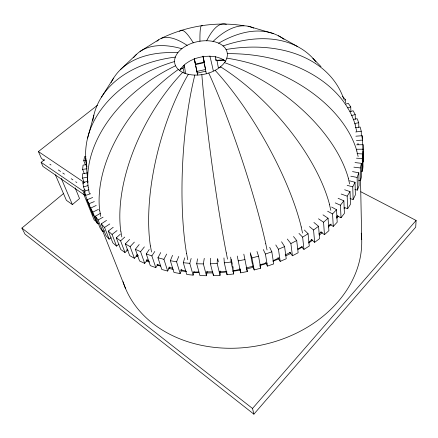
<?xml version="1.0" encoding="UTF-8"?>
<svg xmlns="http://www.w3.org/2000/svg" width="438" height="438" viewBox="0 0 438 438"><rect width="100%" height="100%" fill="white"/><g stroke="black" fill="none" stroke-linecap="round" stroke-linejoin="round"><path stroke-width="0.66" d="M210.705 258.25L210.421 263.813L213.41 275.661L220.046 275.343L220.221 271.029M220.046 275.343L217.177 263.473L217.396 258.519M213.41 275.661L213.498 273.816M360.846 191.762L416.1 220.456L415.706 227.174L253.892 414.162L24.988 234.106L21.9 228.078L63.488 193.574M223.643 59.792L215.983 60.378L216.109 59.103M84.331 173.689L82.64 169.375L83.061 165.121L86.226 164.683M361.219 171.159L362.483 171.231L363.003 166.681L362.801 153.946L357.052 153.639M362.483 171.231L362.264 158.507L362.801 153.946M197.543 258.831L196.7 263.764L199.931 275.573L206.473 275.737L207.152 271.434M206.473 275.737L203.358 263.917L204.272 258.349M85.426 164.984L83.762 160.664L84.665 156.448L85.903 156.355M361.706 239.657L360.293 167.946L361.405 163.336L355.026 162.569M87.605 138.112L93.88 115.156M184.705 257.845L183.292 262.723L186.747 274.495L193.125 275.141L194.133 271.489M193.125 275.141L189.785 263.353L191.165 258.458M354.944 189.594L357.435 190.092L359.1 185.488L358.821 172.802L352.508 171.603M357.435 190.092L357.129 177.428L358.821 172.802M172.539 255.338L170.333 260.714L174.001 272.452L180.149 273.564L181.797 269.397M180.149 273.564L176.585 261.815L178.764 256.416M350.088 198.638L353.137 199.482L355.382 194.915L355.032 182.268L349.469 180.79M353.137 199.482L352.749 186.856L355.032 182.268M160.73 252.562L157.948 257.774L161.814 269.49L167.677 271.045L169.769 266.999M167.677 271.045L163.905 259.318L166.67 254.084M344.115 207.442L347.662 208.723L350.477 204.245L350.044 191.641L344.646 189.758M101.496 97.099L113.612 78.084M347.662 208.723L347.175 196.147L350.044 191.641M149.21 249.501L146.259 253.947L150.3 265.647L155.819 267.623L157.97 264.295M155.819 267.623L151.866 255.918L154.8 251.45M336.45 217.292L337.616 215.638M337.074 215.923L341.032 217.73L344.41 213.377L343.863 200.828L338.109 198.288M139.169 244.546L135.358 249.299L139.558 260.982L144.693 263.353L147.584 259.657M341.032 217.73L340.425 205.208L343.863 200.828M144.693 263.353L140.565 251.664L144.37 246.879M253.892 414.162L252.518 408.462L416.1 220.456M129.599 239.422L125.35 243.895L129.681 255.568L134.384 258.3L137.62 254.823M329.721 224.387L333.285 226.391L337.2 222.219L336.515 209.725L331.626 207.048M134.384 258.3L130.113 246.621L134.362 242.115M333.285 226.391L332.53 213.93L336.515 209.725M120.757 69.303L136.601 54.257M120.466 234.056L116.294 237.801L120.746 249.468L124.983 252.523L127.71 250.027M124.983 252.523L120.587 240.851L124.759 237.078M320.605 231.959L324.47 234.626L328.9 230.673L328.062 218.239L322.998 214.85M324.47 234.626L323.551 222.225L328.062 218.239M55.391 174.8L66.384 200.308L72.401 204.573L79.541 198.551L75.172 187.935M44.55 159.613L41.134 162.323L42.951 166.429L84.627 195.096L85.613 194.264M84.627 195.096L82.957 190.946L84.945 189.276M308.801 242.181L311.971 239.597M318.837 234.001L321.476 231.844M328.341 226.249L330.98 224.092M44.265 160.407L41.457 158.496L38.402 151.564L97.422 105.29M113.218 227.278L108.257 231.1L112.796 242.767L116.546 246.107L118.983 244.196M116.546 246.107L112.046 234.439L117.023 230.585M311.133 239.356L314.665 242.323L319.565 238.644L318.552 226.276L313.92 222.482M314.665 242.323L313.559 229.988L318.552 226.276M106.516 220.402L101.277 223.867L105.892 235.54L109.128 239.126L111.186 237.741M109.128 239.126L104.545 227.453L109.801 223.96M301.24 246.616L303.945 249.403L309.277 246.036L308.073 233.733L304.388 230.038M140.029 51.449L158.589 39.814M303.945 249.403L302.636 237.139L308.073 233.733M100.297 213.405L95.385 216.191L100.05 227.864L102.76 231.658L104.375 230.727M102.76 231.658L98.123 219.986L103.056 217.177M289.677 252.272L292.42 255.781L298.136 252.764L296.712 240.533L293.509 236.531M292.42 255.781L290.892 243.583L296.712 240.533M96.223 205.433L90.606 208.143L95.292 219.827L97.477 223.785L98.588 223.243M97.477 223.785L92.796 212.107L98.446 209.375M273.022 260.741L279.088 257.834M285.154 254.927L290.618 252.315M297.9 248.822L302.149 246.791M277.906 257.637L280.2 261.376L286.238 258.748L284.59 246.583L281.568 241.787M280.2 261.376L278.442 249.244L284.59 246.583M161.135 38.396C186.736 26.001 215.868 21.188 244.01 25.765M86.932 199.81L93.283 215.589L86.932 199.81L92.664 197.489M88.58 203.905L94.345 201.568M344.252 100.132L345.401 99.661L342.5 96.327M180.555 68.771L184.124 67.425L183.697 65.525M179.941 69.478L183.117 68.279L184.234 73.212M265.592 262.187L267.415 266.118L273.712 263.917L271.828 251.817L269.688 247.322M267.415 266.118L265.417 254.051L271.828 251.817M87.452 200.38L85.476 195.457L84.359 191.269L88.865 189.769M345.828 104.107L348.248 103.297L350.745 106.883L350.887 111.57M85.476 195.457L90.655 193.727M347.706 107.896L350.745 106.883M258.562 256.164L260.687 268.204L254.193 269.956L251.949 257.949L258.562 256.164L256.991 251.489M85.191 191.149L83.466 186.84L82.875 182.597L88.038 181.222M349.978 111.608L353.143 110.765L355.207 114.575L355.322 119.267M83.466 186.84L88.005 185.63M351.391 115.594L355.207 114.575M232.824 270.974L240.133 269.277M246.118 267.886L253.427 266.189M260.073 264.645L266.72 263.101M194.198 58.61L195.457 64.063L204.256 62.119L203.112 56.387M196.941 71.41L195.507 64.605L204.223 62.678L205.586 69.5L196.941 71.41L195.693 65.99M197.675 75.095L197.259 73.102L205.838 71.208L206.375 73.869M87.584 172.824L82.453 173.853L82.53 178.118L84.238 182.432M353.187 119.486L357.134 118.693L358.727 122.706L358.826 127.403M82.53 178.118L87.688 177.083M354.758 123.505L358.727 122.706M238.195 260.895L244.93 259.581L247.3 271.555L240.692 272.841L237.254 256.071M355.267 127.699L360.145 127.025L361.246 131.225L361.328 135.922M82.64 169.375L87.091 168.767M355.722 131.98L361.246 131.225M224.3 262.855L231.083 262.028L233.706 273.947L227.043 274.752L224.3 262.855L223.96 257.949M224.535 60.203L217.045 60.773L218.31 67.622L220.336 67.468M355.886 136.191L362.127 135.72L362.779 144.77M83.762 160.664L86.253 160.478M356.428 140.538L362.708 140.072M210.421 263.813L217.177 263.473M356.685 144.792L363.025 144.715L363.261 161.934L363.025 144.715M193.421 272.042L198.863 271.976M206.347 271.883L212.474 271.806M219.279 271.724L226.764 271.631M356.685 149.259L363.058 149.194M196.7 263.764L203.358 263.917M356.488 158.195L362.264 158.507M183.292 262.723L189.785 263.353M353.888 167.163L360.293 167.946M358.656 180.407L360.545 180.642L361.635 176.049L361.405 163.336M170.333 260.714L176.585 261.815M350.789 176.202L357.129 177.428M157.341 264.722L160.68 265.461M168.685 267.224L172.687 268.105M180.691 269.868L186.03 271.045M157.948 257.774L163.905 259.318M347.164 185.351L352.749 186.856M248.061 26.192L273.515 33.606M146.259 253.947L151.866 255.918M341.164 194.029L347.175 196.147M335.24 202.898L340.425 205.208M135.358 249.299L140.565 251.664M126.943 249.852L128.148 250.47M136.59 254.817L138.397 255.748M146.232 259.789L149.249 261.338M327.635 211.226L332.53 213.93M278.409 35.763L297.687 46.62M125.35 243.895L130.113 246.621M38.402 151.564L84.167 182.394M318.492 218.797L323.551 222.225M49.877 164.223L51 164.984M58.303 169.949L60.548 171.472M62.798 172.999L64.479 174.143M71.219 178.726L72.905 179.87M75.714 181.781L76.836 182.542M41.134 162.323L82.957 190.946M96.842 221.891L94.165 219.996L83.817 194.346M116.294 237.801L120.587 240.851M21.9 228.078L252.518 408.462M309.452 226.594L313.559 229.988M108.257 231.1L112.046 234.439M298.973 233.41L302.636 237.139M312.863 58.287L321.01 66.631M101.277 223.867L104.545 227.453M287.312 239.055L290.892 243.583M95.385 216.191L98.123 219.986M275.781 244.957L278.442 249.244M90.606 208.143L92.796 212.107M263.304 249.545L265.417 254.051M61.282 178.414L72.401 204.573M87.95 201.611L89.927 206.533M84.359 191.269L85.098 193.12M82.875 182.597L83.368 183.829M102.443 230.366L125.586 288.609M259.909 265.871L260.687 268.204M250.224 252.677L251.949 257.949M252.491 264.705L254.193 269.956M355.18 124.918L356.707 131.329M356.773 150.979L358.125 156.536M348.254 178.189L349.634 183.96M329.42 204.338L330.805 210.3M203.073 57.279L204.256 62.119M203.489 59.683L204.223 62.678M204.272 64.09L205.586 69.5M205.258 68.815L205.838 71.208M217.741 259.225L218.37 261.869M301.202 226.966L302.559 233.082M194.538 60.4L195.507 64.605M196.295 68.908L197.259 73.102M231.237 259.159L232.397 264.464M232.688 265.795L233.268 268.45M265.751 243.758L267.054 249.961M194.253 58.347L195.457 64.063M196.717 71.022L196.996 72.347M243.829 254.16L244.93 259.581M246.446 267.361L247.3 271.555M227.525 259.143L226.287 252.923M187.771 259.75L186.615 253.597M151.515 251.976L150.448 245.942M121.824 236.947L120.833 231.094M100.724 216.443L99.798 210.798M86.987 167.206L86.138 161.994M89.341 193.601L88.246 187.103M239.871 268.642L240.692 272.841M250.476 254.013L252.365 264.037M215.272 56.54L215.983 60.378M85.76 157.8L87.852 182.673M233.366 269.671L233.706 273.947M230.7 257.117L231.083 262.028M226.911 272.918L227.043 274.752M357.972 143.286L358.06 144.644M345.401 99.661L345.522 103.001M362.888 151.482L362.91 152.829M362.127 135.72L362.171 138.408M344.865 207.355A136.338 98.654 -11.3 0 1 344.115 208.472M338.432 216.098A136.338 98.654 -11.3 0 1 336.696 218.184M331.205 224.229A136.338 98.654 -11.3 0 1 328.38 227.048M322.406 232.501A136.338 98.654 -11.3 0 1 319.297 235.096M312.841 240.04A136.338 98.654 -11.3 0 1 308.582 243.019M302.483 246.922A136.338 98.654 -11.3 0 1 297.988 249.567M291.002 253.306A136.338 98.654 -11.3 0 1 285.696 255.874M279.077 258.787A136.338 98.654 -11.3 0 1 272.869 261.229M267.12 263.26A136.338 98.654 -11.3 0 1 260.024 265.477M253.646 267.213A136.338 98.654 -11.3 0 1 246.556 268.861M240.024 270.126A136.338 98.654 -11.3 0 1 232.797 271.253M226.873 271.96A136.338 98.654 -11.3 0 1 219.63 272.567M213.027 272.869A136.338 98.654 -11.3 0 1 206.26 272.929M198.885 272.699A136.338 98.654 -11.3 0 1 193.404 272.326M186.637 271.62A136.338 98.654 -11.3 0 1 180.555 270.739M173.169 269.348A136.338 98.654 -11.3 0 1 168.542 268.291M160.664 266.118A136.338 98.654 -11.3 0 1 156.837 264.886M149.243 262.066A136.338 98.654 -11.3 0 1 146.188 260.78M137.822 256.75A136.338 98.654 -11.3 0 1 136.098 255.819M127.759 250.739A136.338 98.654 -11.3 0 1 126.697 250.016M120.762 231.144A136.563 73.765 -60.7 0 1 182.635 72.412M150.393 246.008A136.848 55.544 -74.6 0 1 188.269 74.356M186.588 253.668A137.11 33.348 -86.7 0 1 194.822 75.15M226.293 252.994A137.275 8.7 82.2 0 1 201.836 74.723M208.789 73.097A137.297 16.6 71.4 0 1 265.784 243.824M215.184 70.392A137.187 40.685 60.1 0 1 301.262 227.021M220.549 66.817A136.963 61.802 47.5 0 1 329.502 204.365M224.513 62.634A136.7 78.522 32.9 0 1 348.347 178.2M226.813 58.145A136.453 89.828 15.6 0 1 356.866 150.968M227.306 53.671A136.284 95.112 -4.3 0 1 355.267 124.89M226.003 49.521A136.234 94.104 -25 0 1 343.797 99.218M223.013 45.974A136.327 86.855 -44.2 0 1 315.924 61.84M218.573 43.247A136.547 73.748 -60.7 0 1 283.988 39.31M212.994 41.506A136.826 55.522 -74.6 0 1 253.701 28.131M206.648 40.854A137.078 33.332 -86.7 0 1 226.353 24.32M199.952 41.32A137.242 8.7 82.2 0 1 202.63 25.842M179.64 31.465A137.269 16.595 71.4 0 1 193.322 42.869M156.952 41.292A137.154 40.668 60.1 0 1 187.19 45.399M133.694 57.553A136.941 61.78 47.5 0 1 181.94 48.766M111.121 82.596A136.678 78.501 32.9 0 1 177.927 52.746M92.763 120.877A136.442 89.812 15.6 0 1 175.419 57.093M86.051 161.994A136.278 95.106 -4.3 0 1 174.609 61.528M88.153 187.119A136.24 94.11 -25 0 1 175.583 65.755M99.711 210.837A136.338 86.872 -44.2 0 1 178.315 69.472M225.74 61.457A25.826 13.819 0 0 0 221.36 58.692A25.826 12.998 -2.5 0 0 215.863 56.918A25.826 12.384 -5.5 0 0 209.616 56.228A25.826 12.012 -8.8 0 0 203.024 56.661A25.831 11.914 -12.2 0 0 196.509 58.183A25.837 12.094 -15.7 0 0 190.481 60.696A25.842 12.543 -18.9 0 0 185.329 64.052A25.853 13.222 -21.8 0 0 181.392 68.032A25.858 14.093 -24.2 0 0 179.684 70.759M203.04 56.748A118.742 7.495 82.2 0 1 203.029 56.113M209.857 56.108A118.742 7.495 82.2 0 1 213.317 70.912M185.635 73.743A118.764 14.306 71.4 0 1 184.36 65.016M361.24 233.164A121.906 97.132 -10.7 0 1 260.78 345.204A121.906 97.132 -10.7 0 1 123.051 281.711M178.266 69.368A26.477 18.067 -23.9 0 0 182.591 72.314A26.477 18.823 -21.9 0 0 188.231 74.257A26.472 19.387 -19 0 0 194.795 75.051A26.466 19.732 -15.4 0 0 201.814 74.624A26.461 19.825 -11.3 0 0 208.778 72.998A26.455 19.661 -7.4 0 0 215.178 70.294A26.45 19.256 -3.9 0 0 220.549 66.713A26.444 18.631 -1.2 0 0 224.519 62.519A26.439 17.832 0.6 0 0 226.818 58.03A26.433 16.912 1.3 0 0 227.311 53.551A26.428 15.943 1.1 0 0 226.003 49.401A26.422 14.98 0.2 0 0 223.013 45.848A26.422 14.098 -1.5 0 0 218.567 43.116A26.422 13.348 -3.7 0 0 212.983 41.375A26.422 12.784 -6.3 0 0 206.632 40.723A26.422 12.45 -9.2 0 0 199.925 41.188A26.428 12.357 -12.2 0 0 193.295 42.738A26.433 12.521 -15.2 0 0 187.152 45.278A26.439 12.926 -18.1 0 0 181.896 48.64A26.45 13.545 -20.6 0 0 177.877 52.626A26.461 14.339 -22.7 0 0 175.364 56.978A26.466 15.253 -24.1 0 0 174.559 61.419A26.472 16.222 -24.9 0 0 175.534 65.651A26.477 17.181 -24.8 0 0 178.266 69.368"/></g></svg>
